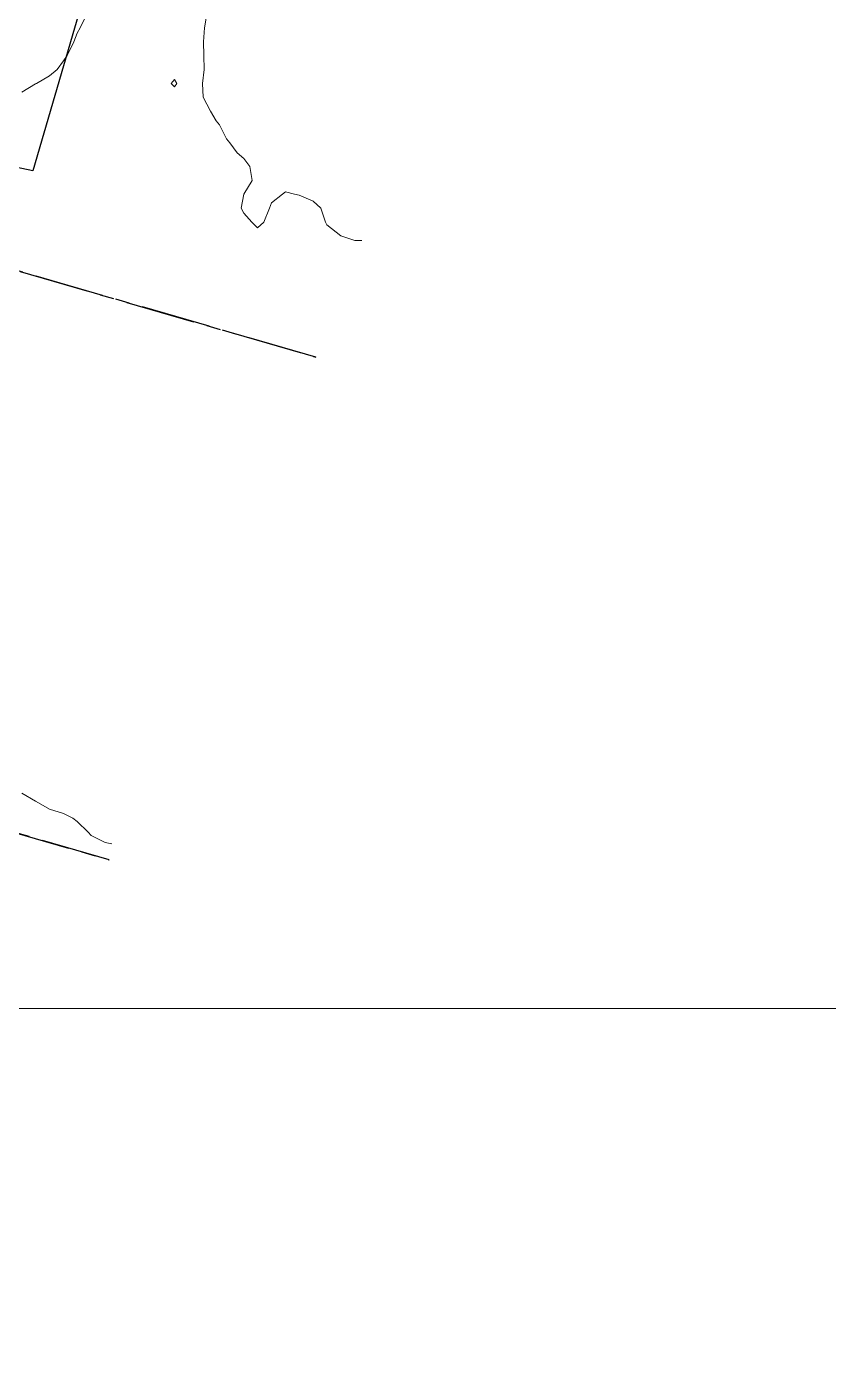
# Model space of a CAD drawing. Header units: centimetres. Extents: x 0 to 642158, y -847 to 649707.
# Drawn here: x 617892.93 to 617921.82, y 621074.59 to 621122.79 of the extents above; entities that cross this region are included whole.
import ezdxf

# ---------------------------------------------------------------- set-up
doc = ezdxf.new("R2010")
doc.units = ezdxf.units.CM
doc.header["$MEASUREMENT"] = 0
doc.linetypes.add('CENTERX2', pattern=[4, 2.5, -0.5, 0.5, -0.5])
doc.layers.add('MEV_grille', color=254, linetype='Continuous', lineweight=9)
doc.layers.add('WAL_topographie 0.5', color=253, linetype='Continuous', lineweight=20)
doc.layers.add('SPW_batiments', color=7, linetype='Continuous')
doc.layers.add('SPW_parcellaire cadastral', color=7, linetype='CENTERX2', lineweight=25, true_color=0xff0542)

# ---------------------------------------------------------------- blocks, each defined once
blk = doc.blocks.new('*U114')
at = {"layer": 'MEV_grille', "transparency": 33554687}
blk.add_lwpolyline([(-1338.461, 0), (1338.461, 0)], dxfattribs=at)
blk = doc.blocks.new('*U115')
at = {"layer": 'MEV_grille', "color": 0, "linetype": 'ByBlock', "lineweight": -2, "transparency": 16777216}
blk.add_blockref('*U114', (0, -1300), dxfattribs=at)

msp = doc.modelspace()

# ---------------------------------------------------------------- linework, layer by layer
at = {"layer": 'SPW_batiments'}
msp.add_lwpolyline([(617896.867, 621130.429), (617896.201, 621127.895), (617896.752, 621127.828), (617895.852, 621123.978), (617895.052, 621124.112), (617893.153, 621117.595), (617882.903, 621119.777), (617886.617, 621133.527), (617896.867, 621130.429)], dxfattribs=at)
at = {"layer": 'SPW_parcellaire cadastral'}
for points in [[(617903.347, 621110.875), (617873.486, 621119.533), (617877.989, 621138.522), (617887.811, 621135.609), (617910.792, 621128.984)], [(617895.895, 621092.747), (617868.988, 621100.563), (617873.486, 621119.533), (617903.347, 621110.875)], [(617888.432, 621074.591), (617861.44, 621082.414), (617866.699, 621090.907), (617868.988, 621100.563), (617895.895, 621092.747)]]:
    msp.add_lwpolyline(points, dxfattribs=at)
at = {"layer": 'WAL_topographie 0.5'}
for points in [[(617892.75, 621120.431), (617893.25, 621120.73), (617893.284, 621120.75), (617893.75, 621121.026), (617894.022, 621121.25), (617894.25, 621121.565), (617894.385, 621121.75), (617894.62, 621122.25), (617894.75, 621122.561), (617894.855, 621122.75), (617895.095, 621123.25)], [(617899.417, 621123.25), (617899.333, 621122.75), (617899.299, 621122.25), (617899.316, 621121.75), (617899.323, 621121.25), (617899.261, 621120.75), (617899.288, 621120.25), (617899.55, 621119.75), (617899.75, 621119.4), (617899.87, 621119.25), (617900.132, 621118.75), (617900.25, 621118.607), (617900.513, 621118.25), (617900.75, 621118.036), (617900.972, 621117.75), (617901.053, 621117.25), (617900.75, 621116.75), (617900.75, 621116.75), (617900.662, 621116.25), (617900.75, 621116.064), (617901.047, 621115.75), (617901.25, 621115.536), (617901.471, 621115.75), (617901.674, 621116.25), (617901.75, 621116.442), (617902.15, 621116.75), (617902.25, 621116.841), (617902.583, 621116.75), (617902.75, 621116.717), (617903.25, 621116.5), (617903.528, 621116.25), (617903.691, 621115.75), (617903.75, 621115.65), (617904.25, 621115.25), (617904.251, 621115.25), (617904.75, 621115.083), (617905, 621115.083)], [(617898.25, 621120.625), (617898.333, 621120.75), (617898.25, 621120.893), (617898.139, 621120.75), (617898.25, 621120.625)], [(617892.75, 621095.154), (617893.25, 621094.858), (617893.442, 621094.75), (617893.75, 621094.579), (617894.25, 621094.418), (617894.595, 621094.25), (617894.75, 621094.127), (617895.137, 621093.75), (617895.25, 621093.621), (617895.75, 621093.372), (617896, 621093.325)]]:
    msp.add_lwpolyline(points, dxfattribs=at)

# ---------------------------------------------------------------- block references
at = {"layer": 'MEV_grille', "transparency": 33554687}
msp.add_blockref('*U115', (616669.481, 622387.381), dxfattribs=at)

doc.saveas('drawing.dxf')
